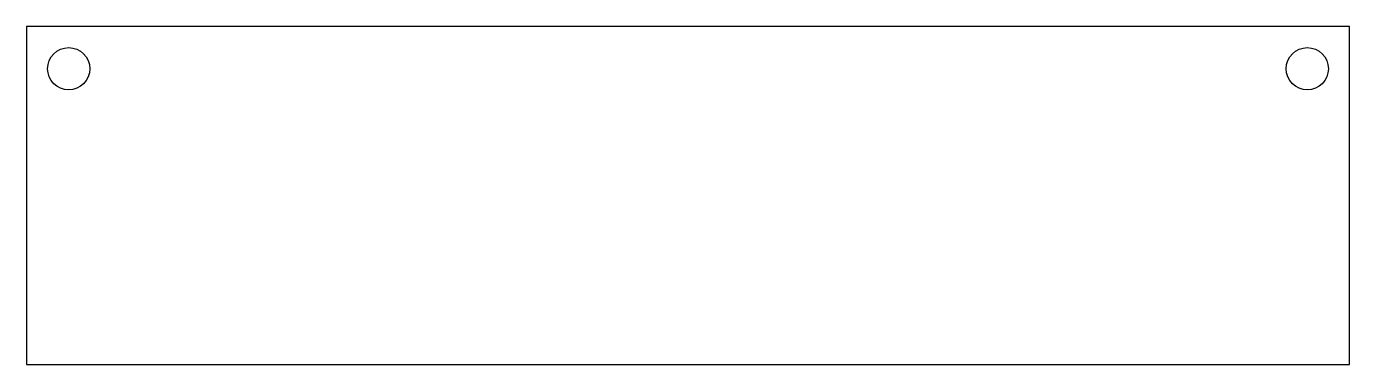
# Model space of a CAD drawing. Header units: millimetres. Extents: x -94 to 0, y -24 to 0.
import ezdxf

# ---------------------------------------------------------------- set-up
doc = ezdxf.new("R2010")
doc.units = ezdxf.units.MM
doc.layers.get('0').update_dxf_attribs({"linetype": 'CONTINUOUS'})

msp = doc.modelspace()

# ---------------------------------------------------------------- linework, layer by layer
msp.add_lwpolyline([(-94, -24), (0, -24), (0, 0), (-94, 0)], close=True)
for centre in [(-91, -3), (-3, -3)]:
    msp.add_circle(centre, 1.5)

doc.saveas('drawing.dxf')
